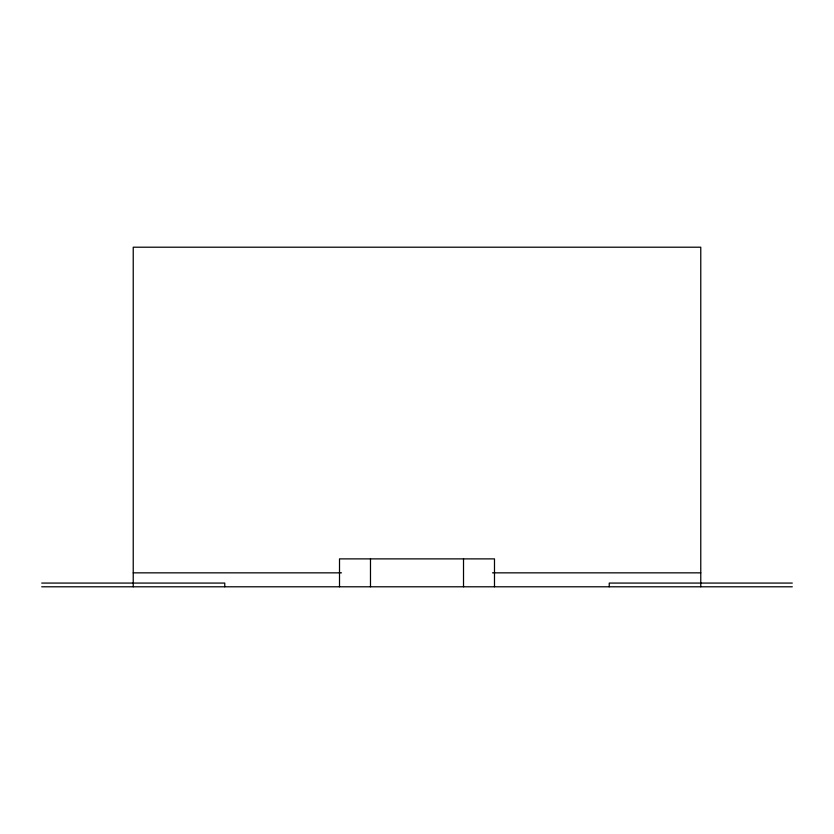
<?xml version="1.0" encoding="UTF-8"?>
<svg xmlns="http://www.w3.org/2000/svg" width="834" height="834" viewBox="0 0 834 834"><rect width="100%" height="100%" fill="white"/><g stroke="black" fill="none" stroke-linecap="round" stroke-linejoin="round"><path stroke-width="1.25" d="M133.231 572.843L341.502 572.843M492.498 572.843L700.769 572.843M41.7 583.07L224.763 583.07L224.763 586.792M792.3 583.07L609.237 583.07L609.237 586.792M41.7 586.792L792.3 586.792M700.769 586.792L700.769 247.208L133.231 247.208L133.231 586.792M494.489 586.792L494.489 558.884L339.511 558.884L339.511 586.792M463.516 558.884L463.516 586.792M370.484 558.884L370.484 586.792"/></g></svg>
